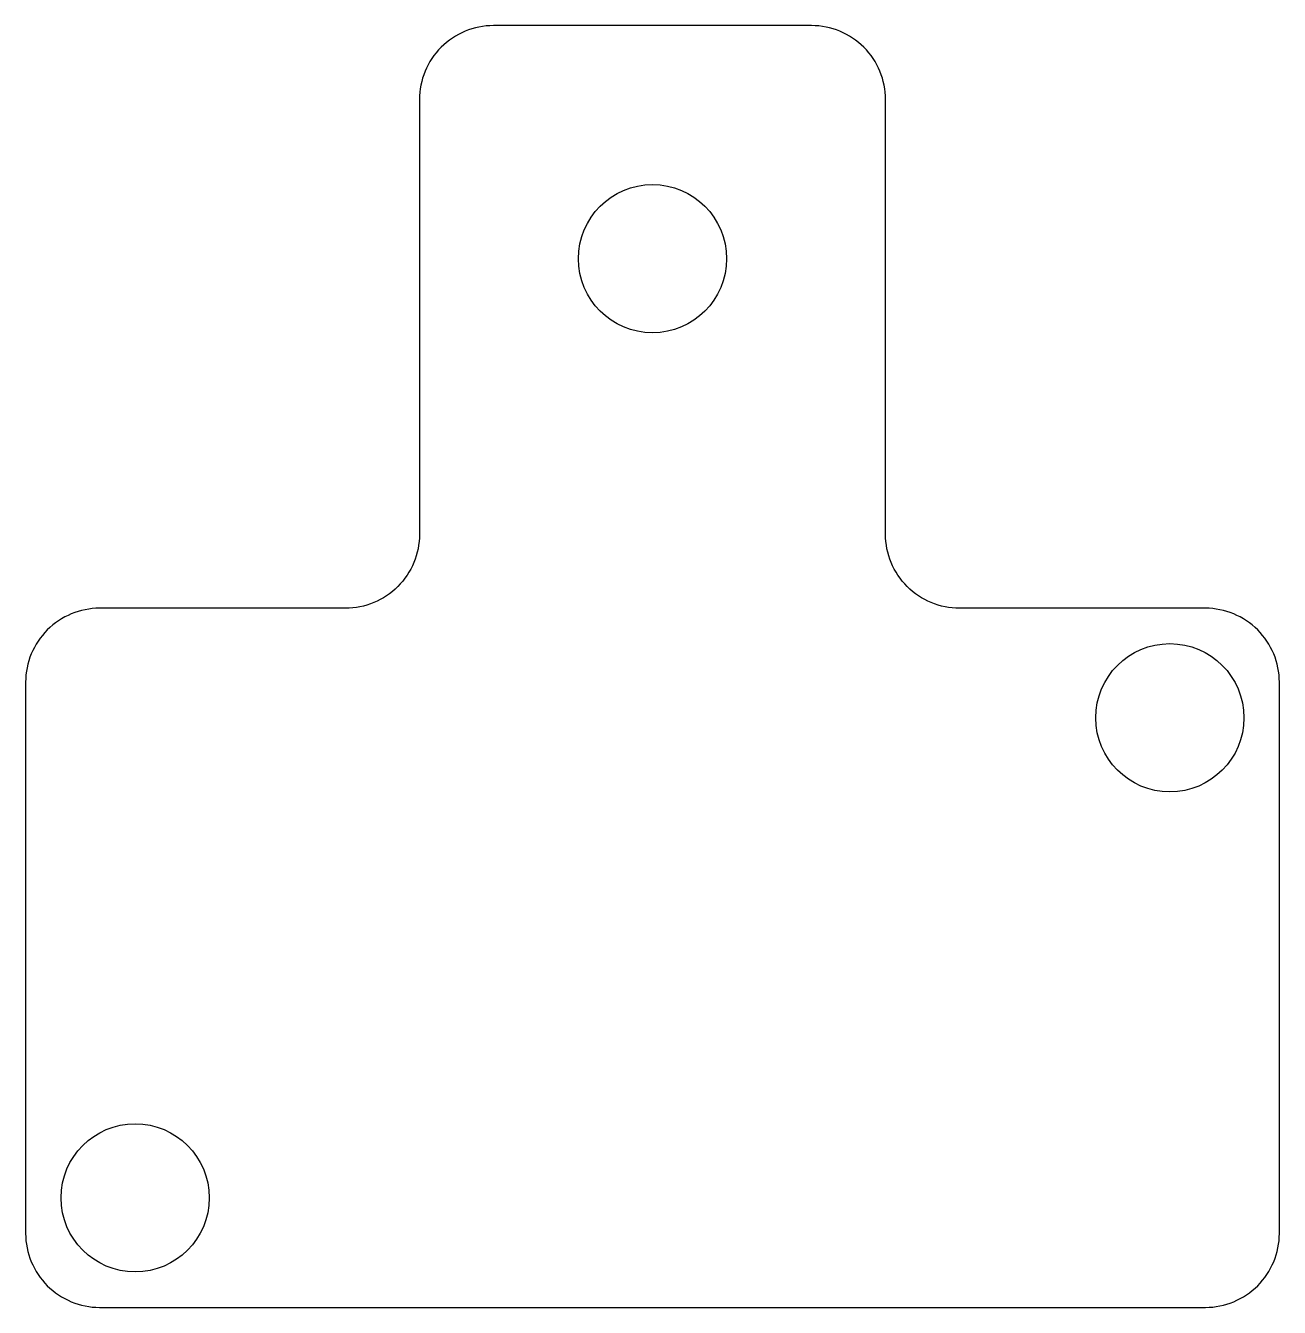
# Model space of a CAD drawing. Header units: millimetres. Extents: x -26.9 to 0, y 0 to 27.5.
import ezdxf

# ---------------------------------------------------------------- set-up
doc = ezdxf.new("R2010")
doc.units = ezdxf.units.MM

msp = doc.modelspace()

# ---------------------------------------------------------------- linework, layer by layer
msp.add_lwpolyline([(-25.3125, 15, 0.4142136), (-26.9, 13.4125), (-26.9, 1.5875, 0.4142136), (-25.3125, 0), (-1.5875, 0, 0.4142136), (0, 1.5875), (0, 13.4125, 0.4142136), (-1.5875, 15), (-6.8625, 15, -0.4142136), (-8.45, 16.5875), (-8.45, 25.9125, 0.4142136), (-10.0375, 27.5), (-16.8625, 27.5, 0.4142136), (-18.45, 25.9125), (-18.45, 16.5875, -0.4142136), (-20.0375, 15)], format="xyb", close=True)
for centre in [(-13.45, 22.5), (-2.35, 12.65), (-24.55, 2.35)]:
    msp.add_circle(centre, 1.59)

doc.saveas('drawing.dxf')
